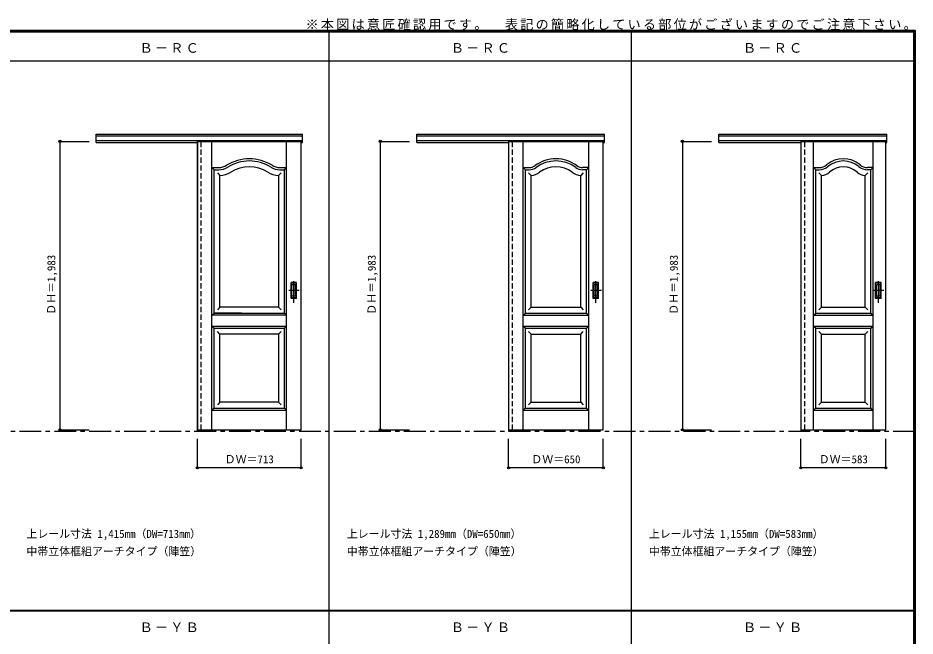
# Model space of a CAD drawing. Units: millimetres, scale not verified. Extents: x -6000 to 5700, y -4307 to 4260.
# Drawn here: x -460 to 5700, y 12 to 4260 of the extents above; entities that cross this region are included whole.
import ezdxf
from ezdxf.enums import TextEntityAlignment as Align

# ---------------------------------------------------------------- set-up
doc = ezdxf.new("R2010")
doc.units = ezdxf.units.MM
doc.header["$LTSCALE"] = 30
doc.header["$PDMODE"] = 32
doc.header["$PDSIZE"] = 15
doc.linetypes.add('CHAIN1', pattern=[8, 5, -1, 1, -1])
doc.linetypes.add('DASHED1', pattern=[1.8, 1.2, -0.6])
for name, color, linetype in [('0-1_通り芯', 7, 'CHAIN1'), ('0-2_扉', 7, 'Continuous'), ('0-4_枠', 3, 'Continuous'), ('0-6_引手', 7, 'Continuous'), ('0-A_文字', 7, 'Continuous'), ('0-B_寸法', 7, 'Continuous'), ('F-1_枠', 6, 'Continuous')]:
    doc.layers.add(name, color=color, linetype=linetype)
doc.styles.add('ＭＳ ゴシック', font='')
doc.styles.get('ＭＳ ゴシック').set_extended_font_data('MS Gothic')

msp = doc.modelspace()

# ---------------------------------------------------------------- linework, layer by layer
at = {"layer": '0-1_通り芯'}
msp.add_line((-5490, 1420), (5690, 1420), dxfattribs=at)
at = {"layer": '0-2_扉'}
for p, q in [((772, 3412), (772, 1429)), ((772, 3412), (1485, 3412)), ((872, 1429), (872, 3412)), ((1385, 1429), (1385, 3412)), ((2909, 3412), (2909, 1429)), ((2909, 3412), (3559, 3412)), ((3009, 1429), (3009, 3412)), ((3459, 1429), (3459, 3412)), ((3559, 1429), (3559, 3412)), ((4916, 3412), (4916, 1429)), ((4916, 3412), (5499, 3412)), ((5003, 1429), (5003, 3412)), ((5412, 1429), (5412, 3412)), ((872, 3232), (919.43, 3232)), ((872, 3232), (887, 3217)), ((887, 3217), (919.43, 3217)), ((887, 2374.52), (887, 3217)), ((1337.22, 3232), (1385, 3232)), ((1337.61, 3217), (1370, 3217)), ((1370, 3217), (1385, 3232)), ((1370, 2232), (1370, 3217)), ((3024, 3217), (3009, 3232)), ((3009, 3232), (3050.7, 3232)), ((3024, 2375.69), (3024, 3217)), ((3024, 3217), (3050.7, 3217)), ((3459, 3232), (3417.3, 3232)), ((3444, 3217), (3417.3, 3217)), ((3444, 3217), (3459, 3232)), ((3444, 2232), (3444, 3217)), ((5003, 3232), (5018, 3217)), ((5003, 3232), (5041.37, 3232)), ((5018, 2232), (5018, 3217)), ((5018, 3217), (5041.37, 3217)), ((5412, 3232), (5373.63, 3232)), ((5397, 3217), (5373.63, 3217)), ((5397, 3217), (5412, 3232)), ((5397, 2232), (5397, 3217)), ((909.32, 3194.86), (927, 3177.18)), ((927, 2272), (927, 3177.18)), ((1347.68, 3194.86), (1330, 3177.18)), ((1330, 3177.18), (1330, 2272)), ((3046.32, 3195.42), (3064, 3177.74)), ((3064, 2272), (3064, 3177.74)), ((3421.68, 3195.42), (3404, 3177.74)), ((3404, 2272), (3404, 3177.74)), ((5040.32, 3194.84), (5058, 3177.17)), ((5058, 2272), (5058, 3177.17)), ((5374.68, 3194.84), (5357, 3177.17)), ((5357, 2272), (5357, 3177.17)), ((887, 2232), (887, 2374.52)), ((3024, 2232), (3024, 2375.69)), ((5018, 2232), (5018, 2375.69)), ((872, 2217), (887, 2232)), ((1076, 2232), (887, 2232)), ((887, 2232), (1370, 2232)), ((927, 2272), (909.32, 2254.32)), ((927, 2272), (927, 2273.43)), ((1330, 2272), (927, 2272)), ((1181, 2232), (1370, 2232)), ((1330, 2272), (1347.68, 2254.32)), ((1370, 2232), (1385, 2217)), ((3009, 2217), (3024, 2232)), ((3024, 2232), (3444, 2232)), ((3064, 2272), (3046.32, 2254.32)), ((3064, 2272), (3404, 2272)), ((3404, 2272), (3421.68, 2254.32)), ((3444, 2232), (3444, 2233.11)), ((3444, 2232), (3459, 2217)), ((5003, 2217), (5018, 2232)), ((5018, 2232), (5397, 2232)), ((5058, 2272), (5040.32, 2254.32)), ((5058, 2272), (5357, 2272)), ((5357, 2272), (5374.68, 2254.32)), ((5397, 2232), (5397, 2233.11)), ((5397, 2232), (5412, 2217)), ((1385, 2217), (872, 2217)), ((3009, 2217), (3459, 2217)), ((5003, 2217), (5412, 2217)), ((872, 2142), (887, 2127)), ((872, 2142), (1385, 2142)), ((887, 1579), (887, 2127)), ((887, 2127), (1370, 2127)), ((927.04, 2087), (909.36, 2104.68)), ((1330, 2087), (1347.68, 2104.68)), ((1370, 2127), (1385, 2142)), ((1370, 1579), (1370, 2127)), ((3009, 2142), (3024, 2127)), ((3009, 2142), (3459, 2142)), ((3024, 1579), (3024, 2127)), ((3024, 2127), (3444, 2127)), ((3064, 2087), (3046.32, 2104.68)), ((3404, 2087), (3421.68, 2104.68)), ((3444, 2127), (3459, 2142)), ((3444, 1579), (3444, 2127)), ((5003, 2142), (5018, 2127)), ((5003, 2142), (5412, 2142)), ((5018, 1579), (5018, 2127)), ((5018, 2127), (5397, 2127)), ((5357, 2087), (5374.68, 2104.68)), ((5397, 2127), (5412, 2142)), ((5397, 1579), (5397, 2127)), ((927, 1619), (927, 2087)), ((1330, 2087), (927.04, 2087)), ((1330, 2087), (1330, 1619)), ((3064, 1619), (3064, 2087)), ((3064, 2087), (3404, 2087)), ((3404, 1619), (3404, 2087)), ((5058, 2087), (5357, 2087)), ((927, 1619), (909.32, 1601.32)), ((927, 1619), (927, 1620.43)), ((1330, 1619), (927, 1619)), ((1330, 1619), (1347.68, 1601.32)), ((3064, 1619), (3046.32, 1601.32)), ((3064, 1619), (3404, 1619)), ((3404, 1619), (3421.68, 1601.32)), ((5058, 1619), (5040.32, 1601.32)), ((5357, 1619), (5374.68, 1601.32)), ((887, 1579), (872, 1564)), ((872, 1564), (1385, 1564)), ((887, 1579), (1370, 1579)), ((1370, 1579), (1385, 1564)), ((3024, 1579), (3009, 1564)), ((3009, 1564), (3459, 1564)), ((3024, 1579), (3444, 1579)), ((3444, 1579), (3459, 1564)), ((5018, 1579), (5003, 1564)), ((5003, 1564), (5412, 1564)), ((5018, 1579), (5397, 1579)), ((5397, 1579), (5412, 1564)), ((2909, 1429), (3559, 1429))]:
    msp.add_line(p, q, dxfattribs=at)
for points in [[(772, 1429), (1485, 1429), (1485, 3412)], [(4916, 1429), (5499, 1429), (5499, 3412)], [(5058, 1619), (5058, 2087), (5040.32, 2104.68)], [(5058, 1619), (5357, 1619), (5357, 2087)]]:
    msp.add_lwpolyline(points, dxfattribs=at)
for centre, radius, start, end in [((1128.5, 2997.99), 294.01, 57.96451, 122.03549), ((1128.5, 2997.99), 279.01, 57.96451, 122.03549), ((3234, 3047), 245, 53.7506, 126.2494), ((3234, 3047), 230, 53.7506, 126.2494), ((5207.5, 3112), 180, 50.28491, 129.71509), ((5207.5, 3112), 165, 50.28491, 129.71509), ((919.5, 3332), 100, 270, 302.03549), ((919.5, 3332), 115, 270, 302.03549), ((1128.5, 2997.99), 239.01, 57.96451, 122.03549), ((1337.5, 3332), 115, 237.96451, 270.05614), ((1337.5, 3332), 100, 237.96451, 269.83906), ((3050.7, 3297), 65, 270, 306.2494), ((3050.7, 3297), 80, 270, 306.2494), ((3234, 3047), 190, 53.7506, 126.2494), ((3417.3, 3297), 80, 233.7506, 270), ((3417.3, 3297), 65, 233.7506, 270), ((5041.37, 3312), 80, 270, 309.71509), ((5041.37, 3312), 95, 270, 309.71509), ((5207.5, 3097), 140, 47.6573, 132.3427), ((5373.63, 3312), 95, 230.28491, 270), ((5373.63, 3312), 80, 230.28491, 270), ((919.5, 3332), 155, 272.77346, 302.03549), ((1337.5, 3332), 155, 237.96451, 267.22654), ((3050.7, 3297), 120, 276.36503, 306.2494), ((3417.3, 3297), 120, 233.7506, 263.63495), ((5052.58, 3267), 90, 273.45251, 312.3427), ((5362.42, 3267), 90, 227.6573, 266.54791)]:
    msp.add_arc(centre, radius, start, end, dxfattribs=at)
at = {"layer": '0-4_枠'}
for p, q in [((78, 3462), (1493, 3462)), ((78, 3405), (78, 3462)), ((2278, 3462), (3567, 3462)), ((2278, 3405), (2278, 3462)), ((4352, 3462), (5507, 3462)), ((4352, 3405), (4352, 3462)), ((78, 3449), (1493, 3449)), ((78, 3417), (1493, 3417)), ((78, 3405), (772, 3405)), ((771, 3417), (771, 1420)), ((799, 3412), (799, 3417)), ((2278, 3449), (3567, 3449)), ((2278, 3417), (3567, 3417)), ((2278, 3405), (2909, 3405)), ((2908, 3417), (2908, 1420)), ((2936, 3412), (2936, 3417)), ((4352, 3449), (5507, 3449)), ((4352, 3417), (5507, 3417)), ((4352, 3405), (4916, 3405)), ((4915, 3417), (4915, 1420)), ((4943, 3412), (4943, 3417)), ((771, 1420), (799, 1420)), ((799, 1429), (799, 1420)), ((2908, 1420), (2936, 1420)), ((2936, 1429), (2936, 1420)), ((4915, 1420), (4943, 1420)), ((4943, 1429), (4943, 1420))]:
    msp.add_line(p, q, dxfattribs=at)
at = {"layer": '0-4_枠', "color": 4, "linetype": 'DASHED1'}
for p, q in [((799, 1429), (799, 3412)), ((2936, 1429), (2936, 3412)), ((4943, 1429), (4943, 3412))]:
    msp.add_line(p, q, dxfattribs=at)
at = {"layer": '0-4_枠'}
for points in [[(1485, 3405), (1493, 3405), (1493, 3462)], [(3559, 3405), (3567, 3405), (3567, 3462)], [(5499, 3405), (5507, 3405), (5507, 3462)]]:
    msp.add_lwpolyline(points, dxfattribs=at)
at = {"layer": '0-6_引手', "linetype": 'CHAIN1'}
for p, q in [((1434, 2301.27), (1434, 2472.12)), ((3508, 2301.27), (3508, 2472.12)), ((3508, 2301.27), (3508, 2472.12)), ((5448, 2301.27), (5448, 2472.12)), ((5448, 2301.27), (5448, 2472.12)), ((1472.07, 2386.5), (1399.56, 2386.5)), ((3546.07, 2386.5), (3473.56, 2386.5)), ((3546.07, 2386.5), (3473.56, 2386.5)), ((5486.07, 2386.5), (5413.56, 2386.5)), ((5486.07, 2386.5), (5413.56, 2386.5))]:
    msp.add_line(p, q, dxfattribs=at)
at = {"layer": '0-6_引手'}
for p, q in [((1453, 2441.5), (1415, 2441.5)), ((1415, 2331.5), (1415, 2441.5)), ((1446.5, 2425.5), (1421.5, 2425.5)), ((1421.5, 2347.5), (1421.5, 2425.5)), ((1446.5, 2347.5), (1446.5, 2425.5)), ((1453, 2331.5), (1453, 2441.5)), ((3527, 2441.5), (3489, 2441.5)), ((3489, 2331.5), (3489, 2441.5)), ((3527, 2441.5), (3489, 2441.5)), ((3489, 2331.5), (3489, 2441.5)), ((3520.5, 2425.5), (3495.5, 2425.5)), ((3495.5, 2347.5), (3495.5, 2425.5)), ((3520.5, 2425.5), (3495.5, 2425.5)), ((3495.5, 2347.5), (3495.5, 2425.5)), ((3520.5, 2347.5), (3520.5, 2425.5)), ((3520.5, 2347.5), (3520.5, 2425.5)), ((3527, 2331.5), (3527, 2441.5)), ((3527, 2331.5), (3527, 2441.5)), ((5467, 2441.5), (5429, 2441.5)), ((5429, 2331.5), (5429, 2441.5)), ((5467, 2441.5), (5429, 2441.5)), ((5429, 2331.5), (5429, 2441.5)), ((5460.5, 2425.5), (5435.5, 2425.5)), ((5435.5, 2347.5), (5435.5, 2425.5)), ((5460.5, 2425.5), (5435.5, 2425.5)), ((5435.5, 2347.5), (5435.5, 2425.5)), ((5460.5, 2347.5), (5460.5, 2425.5)), ((5460.5, 2347.5), (5460.5, 2425.5)), ((5467, 2331.5), (5467, 2441.5)), ((5467, 2331.5), (5467, 2441.5)), ((1446.5, 2347.5), (1421.5, 2347.5)), ((3520.5, 2347.5), (3495.5, 2347.5)), ((3520.5, 2347.5), (3495.5, 2347.5)), ((5460.5, 2347.5), (5435.5, 2347.5)), ((5460.5, 2347.5), (5435.5, 2347.5)), ((1453, 2331.5), (1415, 2331.5)), ((3527, 2331.5), (3489, 2331.5)), ((3527, 2331.5), (3489, 2331.5)), ((5467, 2331.5), (5429, 2331.5)), ((5467, 2331.5), (5429, 2331.5))]:
    msp.add_line(p, q, dxfattribs=at)
at = {"layer": '0-6_引手', "linetype": 'DASHED1'}
for p, q in [((1418, 2335.5), (1418, 2437.5)), ((3492, 2335.5), (3492, 2437.5)), ((3492, 2335.5), (3492, 2437.5)), ((5432, 2335.5), (5432, 2437.5)), ((5432, 2335.5), (5432, 2437.5)), ((1450, 2335.5), (1418, 2335.5)), ((3524, 2335.5), (3492, 2335.5)), ((3524, 2335.5), (3492, 2335.5)), ((5464, 2335.5), (5432, 2335.5)), ((5464, 2335.5), (5432, 2335.5))]:
    msp.add_line(p, q, dxfattribs=at)
for points in [[(1450, 2335.5), (1450, 2437.5), (1418, 2437.5)], [(3524, 2335.5), (3524, 2437.5), (3492, 2437.5)], [(3524, 2335.5), (3524, 2437.5), (3492, 2437.5)], [(5464, 2335.5), (5464, 2437.5), (5432, 2437.5)], [(5464, 2335.5), (5464, 2437.5), (5432, 2437.5)]]:
    msp.add_lwpolyline(points, dxfattribs=at)
at = {"layer": '0-B_寸法', "color": 4}
for p, q in [((-172, 3412), (-172, 1429)), ((-172, 3412), (28, 3412)), ((2028, 3412), (2028, 1429)), ((2028, 3412), (2228, 3412)), ((4102, 3412), (4102, 1429)), ((4102, 3412), (4302, 3412)), ((-172, 1429), (28, 1429)), ((2028, 1429), (2228, 1429)), ((4102, 1429), (4302, 1429)), ((1485, 1168), (1485, 1368)), ((2909, 1168), (2909, 1368)), ((3559, 1168), (3559, 1368)), ((4916, 1168), (4916, 1368)), ((5499, 1168), (5499, 1368)), ((3559, 1168), (2909, 1168)), ((5499, 1168), (4916, 1168))]:
    msp.add_line(p, q, dxfattribs=at)
msp.add_lwpolyline([(1485, 1168), (772, 1168), (772, 1368)], dxfattribs=at)
at = {"layer": '0-B_寸法'}
for p in [(-172, 3412), (2028, 3412), (4102, 3412), (-172, 1429), (2028, 1429), (4102, 1429), (772, 1168), (1485, 1168), (2909, 1168), (3559, 1168), (4916, 1168), (5499, 1168)]:
    msp.add_point(p, dxfattribs=at)
at = {"layer": 'F-1_枠'}
for p, q in [((-6000, 4175), (5700, 4175)), ((-6000, 4170), (5700, 4170)), ((-6000, 4165), (5700, 4165)), ((1678, -3790), (1678, 4175)), ((3752, -3790), (3752, 4175)), ((5690, 4175), (5690, -4205)), ((5695, 4175), (5695, -4205)), ((5700, 4175), (5700, -4205)), ((-6000, 3965), (5700, 3965)), ((-6000, 190.5), (5700, 190.5)), ((-6000, 187.5), (5700, 187.5)), ((-6000, 184.5), (5700, 184.5))]:
    msp.add_line(p, q, dxfattribs=at)

# ---------------------------------------------------------------- texts
at = {"layer": '0-A_文字', "style": 'ＭＳ ゴシック'}
for s, p in [('上レール寸法 1,415mm（DW=713mm）', (-402, 670.5)), ('上レール寸法 1,289mm（DW=650mm）', (1798, 670.5)), ('上レール寸法 1,155mm（DW=583mm）', (3872, 670.5)), ('中帯立体框組アーチタイプ（陣笠）', (-402, 550.5)), ('中帯立体框組アーチタイプ（陣笠）', (1798, 550.5)), ('中帯立体框組アーチタイプ（陣笠）', (3872, 550.5))]:
    msp.add_text(s, height=54.99, dxfattribs=at).set_placement(p, align=Align.BOTTOM_LEFT)
at = {"layer": '0-A_文字', "char_height": 65.98, "attachment_point": 7, "style": 'ＭＳ ゴシック'}
for s, insert in [('\\T1.17;※本図は意匠確認用です。\u3000表記の簡略化している部位がございますのでご注意下さい。', (1515, 4175)), ('\\T1.17;Ｂ－ＲＣ', (375.5, 4020)), ('\\T1.17;Ｂ－ＲＣ', (2512.5, 4020)), ('\\T1.17;Ｂ－ＲＣ', (4518.5, 4020)), ('\\T1.17;Ｂ－ＹＢ', (375.5, 39.5)), ('\\T1.17;Ｂ－ＹＢ', (2512.5, 39.5)), ('\\T1.17;Ｂ－ＹＢ', (4518.5, 39.5))]:
    msp.add_mtext(s, dxfattribs=dict(at, insert=insert))
at = {"layer": '0-B_寸法', "style": 'ＭＳ ゴシック'}
for p in [(-187, 2220.25), (2013, 2220.25), (4087, 2220.25)]:
    msp.add_text('ＤＨ＝1,983', height=54.99, rotation=90, dxfattribs=at).set_placement(p, align=Align.BOTTOM_LEFT)
for s, p in [('ＤＷ＝713', (959.75, 1183)), ('ＤＷ＝650', (3065.25, 1183)), ('ＤＷ＝583', (5038.75, 1183))]:
    msp.add_text(s, height=54.99, dxfattribs=at).set_placement(p, align=Align.BOTTOM_LEFT)

doc.saveas('drawing.dxf')
